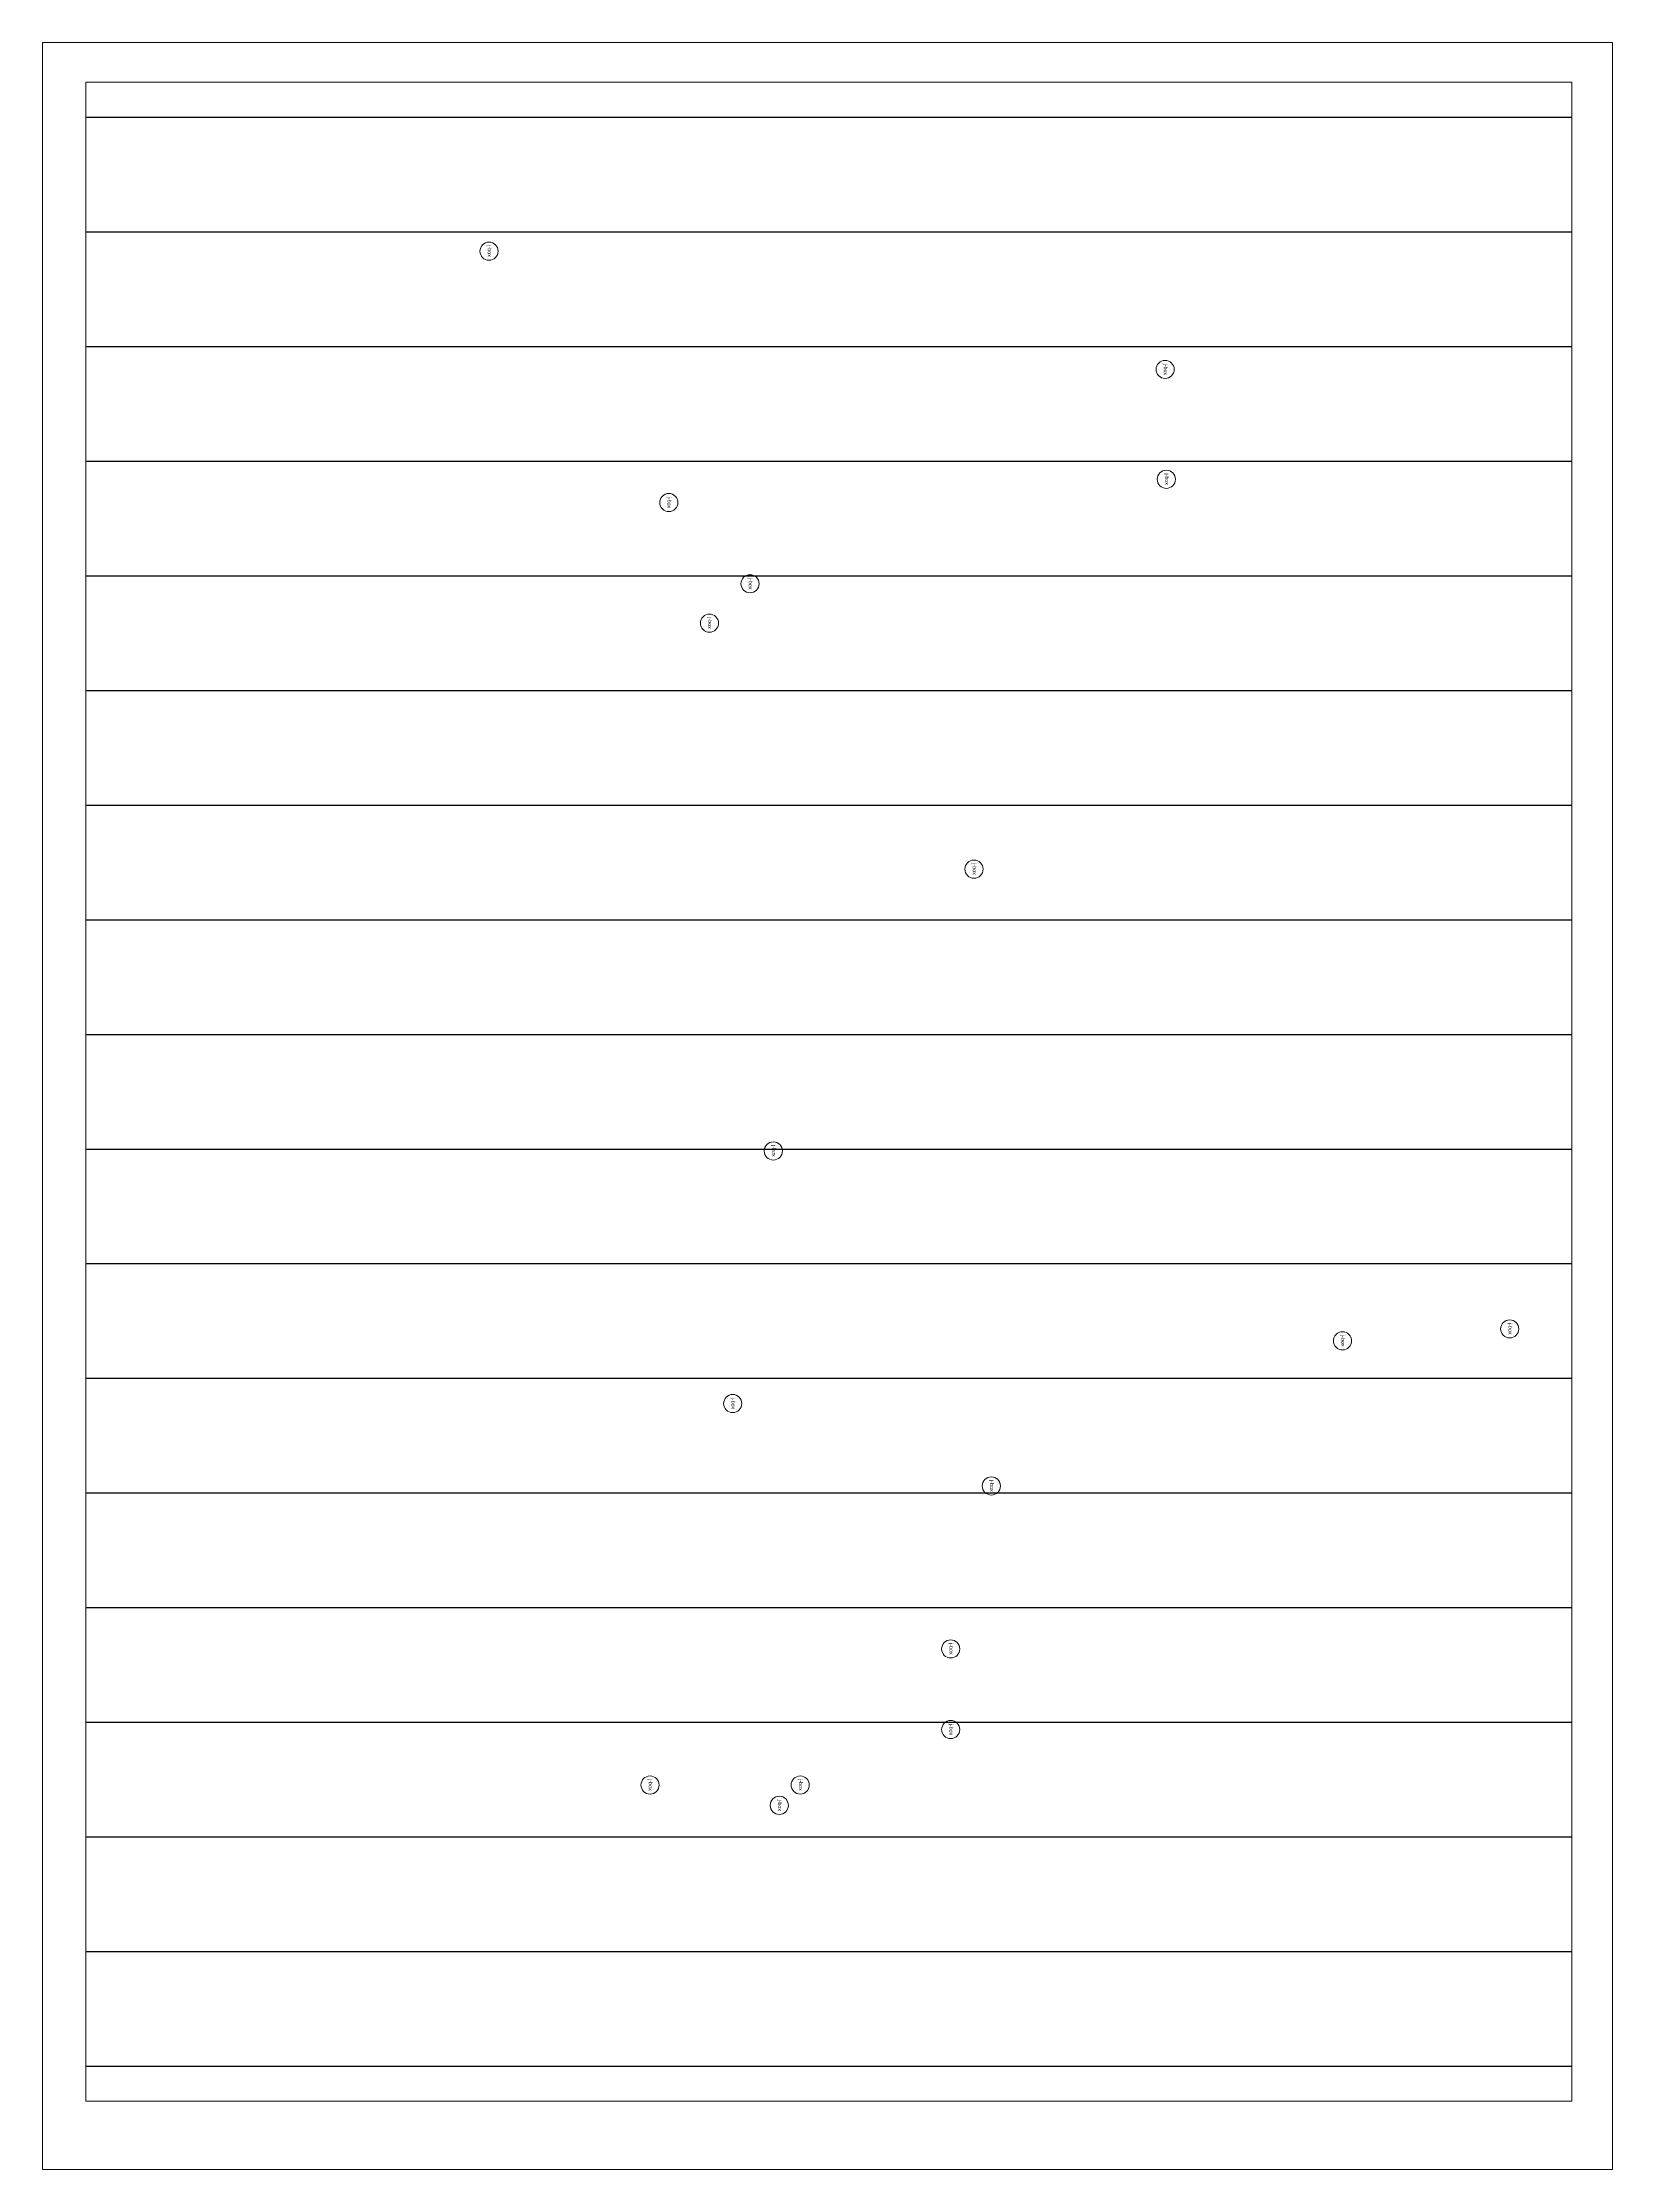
# Model space of a CAD drawing. Header units: inches. Extents: x 31 to 359, y -531 to -86.
import ezdxf

# ---------------------------------------------------------------- set-up
doc = ezdxf.new("R2010")
doc.units = ezdxf.units.IN
doc.header["$MEASUREMENT"] = 0
doc.layers.get('0').update_dxf_attribs({"color": 1, "lineweight": 9})
doc.layers.add('A301-Floorplan-attic', color=7, linetype='Continuous', lineweight=9)
doc.layers.add('E301-Electrical-attic', color=7, linetype='Continuous', lineweight=9)
doc.styles.add('Reg', font='Arial.ttf', dxfattribs={"height": 3})

# ---------------------------------------------------------------- blocks, each defined once
blk = doc.blocks.new('E301-Electrical-jboxes')
at = {"lineweight": 30}
blk.add_line((9.08, -8.3), (9.08, -8.3), dxfattribs=at)
at = {"layer": 'A301-Floorplan-attic'}
for p, q in [((0, 0), (328.58, 0)), ((0, -445.28), (0, 0)), ((328.58, 0), (328.58, -445.28)), ((320.08, -8.3), (9.08, -8.3)), ((9.08, -8.3), (9.08, -431)), ((320.08, -431), (320.08, -8.3)), ((320.08, -431), (9.08, -431)), ((328.58, -445.28), (0, -445.28))]:
    blk.add_line(p, q, dxfattribs=at)
for centre in [(93.45, -43.68), (234.95, -68.43), (235.2, -91.43), (131.08, -96.3), (148.08, -113.3), (139.58, -121.55), (194.95, -173.05), (152.95, -232.05), (272.08, -271.8), (307.08, -269.3), (144.45, -284.93), (198.58, -302.18), (190.08, -336.3), (190.08, -353.18), (127.15, -364.8), (158.58, -364.8), (154.2, -369.05)]:
    blk.add_circle(centre, 1.9, dxfattribs=at)
at = {"layer": 'A301-Floorplan-attic', "style": 'Reg'}
for p in [(93.18, -42.45), (234.68, -67.2), (234.93, -90.2), (130.8, -95.07), (147.8, -112.07), (139.3, -120.32), (194.68, -171.82), (152.68, -230.82), (271.8, -270.57), (306.8, -268.07), (144.18, -283.7), (198.3, -300.95), (189.8, -335.07), (189.8, -351.95), (126.88, -363.57), (158.3, -363.57), (153.93, -367.82)]:
    blk.add_text('j-box', height=0.798, rotation=270, dxfattribs=at).set_placement(p)

msp = doc.modelspace()

# ---------------------------------------------------------------- linework, layer by layer
at = {"layer": 'A301-Floorplan-attic', "lineweight": 30}
for p, q in [((39.76, -101.66), (350.76, -101.66)), ((39.76, -125.66), (350.76, -125.66)), ((39.76, -149.66), (350.76, -149.66)), ((39.76, -173.66), (350.76, -173.66)), ((39.76, -197.66), (350.76, -197.66)), ((39.76, -221.66), (350.76, -221.66)), ((39.76, -245.66), (350.76, -245.66)), ((39.76, -269.66), (350.76, -269.66)), ((39.76, -293.66), (350.76, -293.66)), ((39.76, -317.66), (350.76, -317.66)), ((39.76, -341.66), (350.76, -341.66)), ((39.76, -365.66), (350.76, -365.66)), ((39.76, -389.66), (350.76, -389.66)), ((39.76, -413.66), (350.76, -413.66)), ((39.76, -437.66), (350.76, -437.66)), ((39.76, -461.66), (350.76, -461.66)), ((39.76, -485.66), (350.76, -485.66)), ((39.76, -509.66), (350.76, -509.66))]:
    msp.add_line(p, q, dxfattribs=at)

# ---------------------------------------------------------------- block references
at = {"layer": 'E301-Electrical-attic', "lineweight": 30}
msp.add_blockref('E301-Electrical-jboxes', (30.68, -86.02), dxfattribs=at)

doc.saveas('drawing.dxf')
